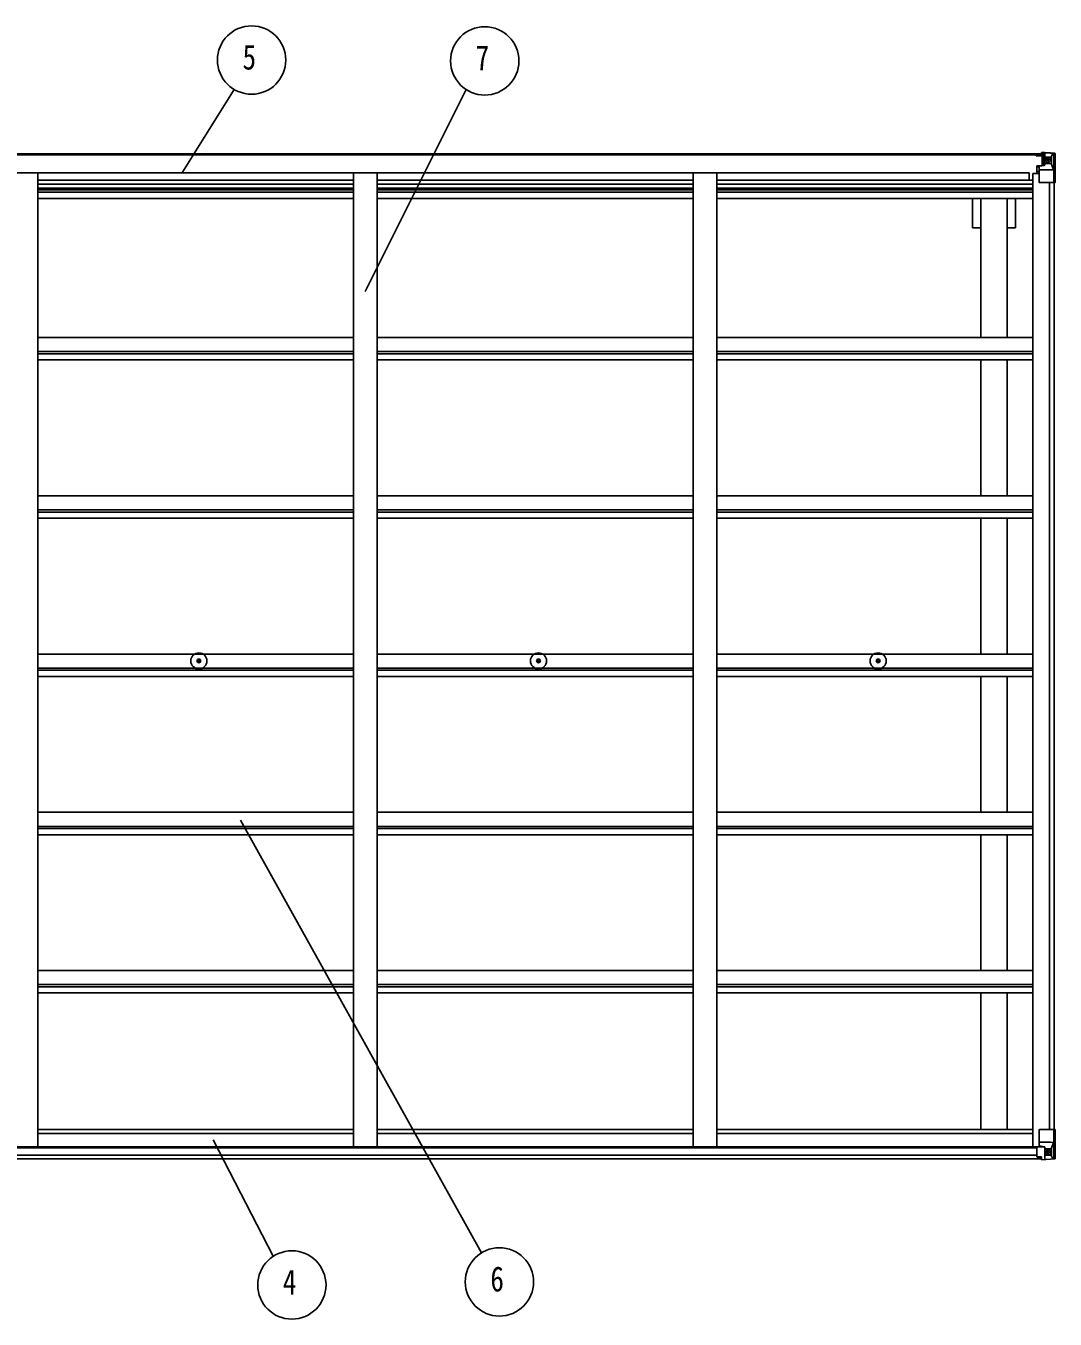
# Model space of a CAD drawing. Units: millimetres, scale not verified. Extents: x -8410 to 8410, y -5940 to 5940.
# Drawn here: x -1065 to 1105, y -662 to 2064 of the extents above; entities that cross this region are included whole.
import ezdxf
from ezdxf.enums import TextEntityAlignment as Align

# ---------------------------------------------------------------- set-up
doc = ezdxf.new("R2010")
doc.units = ezdxf.units.MM
doc.header["$LTSCALE"] = 30
for name, color, linetype in [('0-4_YKK_13', 4, 'Continuous'), ('0-5_YKK_A1', 4, 'Continuous'), ('0-6_YKK_D', 6, 'Continuous')]:
    doc.layers.add(name, color=color, linetype=linetype)
doc.styles.add('ＭＳ ゴシック', font='')
doc.styles.get('ＭＳ ゴシック').set_extended_font_data('MS Gothic')

msp = doc.modelspace()

# ---------------------------------------------------------------- linework, layer by layer
at = {"layer": '0-4_YKK_13'}
for p, q in [((1064.56, 1791.36), (1064.56, 1792.28)), ((1065.56, 1791.36), (1064.56, 1791.36)), ((1064.56, 1791.36), (1064.56, 1789.79)), ((1064.56, 1789.68), (1064.56, 1789.79)), ((1065.56, 1792.28), (1065.56, 1791.36)), ((1070.56, 1791.36), (1065.56, 1791.36)), ((1070.76, 1794.86), (1069.07, 1794.43)), ((1070.56, 1789.75), (1070.56, 1791.36)), ((1070.56, 1789.75), (1080.56, 1789.66)), ((1070.76, 1794.86), (1071.06, 1794.86)), ((1071.06, 1794.86), (1071.06, 1794.43)), ((1072.56, 1791.62), (1080.56, 1791.62)), ((1072.56, 1791.59), (1080.56, 1791.59)), ((1076.06, 1797.06), (1082.56, 1796.66)), ((1076.06, 1796.17), (1076.06, 1797.06)), ((1082.56, 1795.78), (1076.06, 1796.17)), ((1076.06, 1795.66), (1076.06, 1796.17)), ((1076.06, 1795.66), (1076.06, 1795.25)), ((1076.06, 1795.25), (1081.06, 1795.16)), ((1076.06, 1795.25), (1076.06, 1794.43)), ((1077.06, 1769.56), (1077.06, 1789.53)), ((1080.95, 1789.29), (1077.06, 1789.29)), ((1077.06, 1785.66), (1081.06, 1785.66)), ((1077.06, 1777.46), (1081.06, 1777.46)), ((1080.56, 1791.62), (1080.56, 1789.66)), ((1080.56, 1790.59), (1081.06, 1790.59)), ((1080.57, 1789.66), (1080.56, 1789.66)), ((1080.57, 1789.5), (1080.57, 1789.66)), ((1081.06, 1790.95), (1082.56, 1790.95)), ((1081.06, 1787.42), (1082.56, 1787.42)), ((1081.06, 1773.86), (1082.56, 1773.86)), ((1082.56, 1770.56), (1082.56, 1796.66)), ((1082.56, 1796.55), (1094.56, 1795.76)), ((1083.56, 1787.42), (1082.56, 1787.42)), ((1094.56, 1787.42), (1082.56, 1787.42)), ((1094.56, 1773.86), (1082.56, 1773.86)), ((1089.08, 1780.22), (1089.08, 1779.26)), ((1096.89, 1787.36), (1094.56, 1787.42)), ((1094.56, 1773.86), (1096.89, 1773.89)), ((1094.56, 1773.86), (1094.56, 1773.86)), ((1094.65, 1795.76), (1102.58, 1795.28)), ((1096.89, 1773.89), (1096.89, 1787.36)), ((1101.17, 1760.54), (1097.03, 1772.63)), ((1097.75, 1790.87), (1100.48, 1794.54)), ((1101.72, 1794.31), (1101.72, 1794.24)), ((1101.72, 1733.66), (1101.72, 1794.24)), ((1103.62, 1795.37), (1103.62, 1795.37)), ((1103.62, 1795.33), (1103.62, 1795.37)), ((1104.56, 1794.37), (1104.56, 1794.33)), ((1066.06, 1768.53), (1067.06, 1768.54)), ((1066.06, 1752.31), (1066.06, 1768.53)), ((1067.06, 1766.8), (1066.06, 1766.81)), ((1066.06, 1756.66), (1070.56, 1756.66)), ((1071.11, 1768.57), (1067.06, 1768.54)), ((1070.56, 1734.66), (1070.56, 1767.76)), ((1094.56, 1760.33), (1070.56, 1760.33)), ((1081.74, 1770.3), (1071.39, 1768.65)), ((1071.39, 1768.02), (1081.74, 1769.67)), ((1071.39, 1768.65), (1071.39, 1768.02)), ((1081.74, 1769.67), (1081.74, 1770.3)), ((1101.17, 1760.54), (1094.56, 1760.33)), ((1101.72, 1733.66), (1071.56, 1733.66)), ((-702.86, 726), (-701.75, 726.02)), ((-702.86, 725), (-701.75, 724.98)), ((-701.75, 726.02), (-701.24, 726.12)), ((-701.75, 724.98), (-701.24, 724.88)), ((-701.14, 726.64), (-701.24, 726.12)), ((-701.14, 724.36), (-701.24, 724.88)), ((-701.12, 727.75), (-701.14, 726.64)), ((-701.12, 723.26), (-701.14, 724.36)), ((-700.12, 727.75), (-700.1, 726.64)), ((-700.12, 723.26), (-700.1, 724.36)), ((-700.1, 726.64), (-700, 726.12)), ((-700.1, 724.36), (-700, 724.88)), ((-699.48, 726.02), (-700, 726.12)), ((-699.48, 724.98), (-700, 724.88)), ((-698.37, 726), (-699.48, 726.02)), ((-698.37, 725), (-699.48, 724.98)), ((13.14, 726), (14.25, 726.02)), ((13.14, 725), (14.25, 724.98)), ((14.25, 726.02), (14.76, 726.12)), ((14.25, 724.98), (14.76, 724.88)), ((14.86, 726.64), (14.76, 726.12)), ((14.86, 724.36), (14.76, 724.88)), ((14.88, 727.75), (14.86, 726.64)), ((14.88, 723.26), (14.86, 724.36)), ((15.88, 727.75), (15.9, 726.64)), ((15.88, 723.26), (15.9, 724.36)), ((15.9, 726.64), (16, 726.12)), ((15.9, 724.36), (16, 724.88)), ((16.52, 726.02), (16, 726.12)), ((16.52, 724.98), (16, 724.88)), ((17.63, 726), (16.52, 726.02)), ((17.63, 725), (16.52, 724.98)), ((729.14, 726), (730.25, 726.02)), ((729.14, 725), (730.25, 724.98)), ((730.25, 726.02), (730.76, 726.12)), ((730.25, 724.98), (730.76, 724.88)), ((730.86, 726.64), (730.76, 726.12)), ((730.86, 724.36), (730.76, 724.88)), ((730.88, 727.75), (730.86, 726.64)), ((730.88, 723.26), (730.86, 724.36)), ((731.88, 727.75), (731.9, 726.64)), ((731.88, 723.26), (731.9, 724.36)), ((731.9, 726.64), (732, 726.12)), ((731.9, 724.36), (732, 724.88)), ((732.52, 726.02), (732, 726.12)), ((732.52, 724.98), (732, 724.88)), ((733.63, 726), (732.52, 726.02)), ((733.63, 725), (732.52, 724.98)), ((1070.56, -263.32), (1070.56, -296.42)), ((1104.56, -262.32), (1071.56, -262.32)), ((1101.72, -262.32), (1101.72, -322.9)), ((1104.56, -323.03), (1104.56, -262.32)), ((1066.06, -299.47), (1066.06, -319.63)), ((1076.06, -298.53), (1067.06, -298.56)), ((1094.56, -288.99), (1070.56, -288.99)), ((1071.39, -296.67), (1081.74, -298.33)), ((1071.39, -297.31), (1071.39, -296.67)), ((1079.04, -298.53), (1071.39, -297.31)), ((1082.56, -298.53), (1076.06, -298.53)), ((1081.74, -298.33), (1081.74, -298.53)), ((1082.56, -298.53), (1082.56, -325.32)), ((1101.17, -289.2), (1094.56, -288.99)), ((1101.17, -289.2), (1097.03, -301.28)), ((1067.06, -320.34), (1076.06, -320.4)), ((1076.06, -325.71), (1076.06, -319.77)), ((1082.56, -302.52), (1094.56, -302.52)), ((1094.56, -316.07), (1082.56, -316.07)), ((1082.56, -325.2), (1094.56, -324.42)), ((1090.04, -308.88), (1090.04, -307.92)), ((1094.56, -302.52), (1094.56, -302.52)), ((1094.56, -302.52), (1096.89, -302.55)), ((1096.89, -316.02), (1094.56, -316.08)), ((1094.65, -324.41), (1102.58, -323.94)), ((1096.89, -302.55), (1096.89, -316.02)), ((1097.75, -319.53), (1100.48, -323.19)), ((1101.72, -322.97), (1101.72, -322.9)), ((1103.62, -323.98), (1103.62, -324.03))]:
    msp.add_line(p, q, dxfattribs=at)
for points in [[(1070.56, 1789.75), (1070.56, 1789.74), (1064.56, 1789.79)], [(1065.56, 1789.63), (1080.56, 1789.5), (1080.57, 1789.5)], [(1080.56, 1790.59), (1072.56, 1790.59), (1072.56, 1792.28)], [(1076.06, 1795.66), (1081.06, 1795.66), (1081.06, 1770.2)], [(1103.62, 1795.37), (1094.56, 1795.93), (1082.56, 1796.66)], [(1088.12, 1782.14), (1087.16, 1782.14), (1087.16, 1781.18), (1088.12, 1781.18)], [(1090.04, 1783.1), (1090.04, 1784.06), (1089.08, 1784.06), (1089.08, 1783.1)], [(1089.08, 1779.26), (1090.04, 1779.26), (1090.04, 1780.22)], [(1091, 1781.18), (1091.96, 1781.18), (1091.96, 1782.14), (1091, 1782.14)], [(1104.56, 1794.33), (1104.56, 1733.66), (1101.72, 1733.66)], [(1067.06, 1768.54), (1067.06, 1766.8), (1070.56, 1766.79)], [(1066.06, -319.63), (1066.07, -319.73), (1076.06, -319.77)], [(1103.62, -324.03), (1094.56, -324.58), (1076.06, -325.71)], [(1088.12, -309.84), (1087.16, -309.84), (1087.16, -310.8), (1088.12, -310.8)], [(1090.04, -307.92), (1089.08, -307.92), (1089.08, -308.88)], [(1089.08, -311.76), (1089.08, -312.72), (1090.04, -312.72), (1090.04, -311.76)], [(1091, -310.8), (1091.96, -310.8), (1091.96, -309.84), (1091, -309.84)]]:
    msp.add_lwpolyline(points, dxfattribs=at)
for centre, radius in [((1089.56, 1781.66), 5.3), ((-700.62, 725.5), 17), ((15.38, 725.5), 17), ((731.38, 725.5), 17), ((-700.62, 725.5), 4), ((15.38, 725.5), 4), ((731.38, 725.5), 4), ((1089.56, -310.32), 5.3)]:
    msp.add_circle(centre, radius, dxfattribs=at)
for centre, radius, start, end in [((1065.42, 1797.32), 7.69, 263.56574, 271.03001), ((1080.56, 1792.12), 0.5, 270.00309, 0.00198), ((1080.56, 1792.09), 0.5, 269.99891, 359.99891), ((1080.56, 1789.16), 0.5, 359.95536, 89.47105), ((1080.55, 1788.99), 0.513, 358.95293, 88.11972), ((1088.12, 1783.1), 0.96, 270, 0), ((1088.12, 1780.22), 0.96, 0, 90), ((1091, 1783.1), 0.96, 180, 270), ((1091, 1780.22), 0.96, 90, 180), ((1100.44, 1794.37), 1.28, 357.54105, 48.82169), ((1102.41, 1807.98), 12.7, 264.89689, 270.75534), ((1103.56, 1794.37), 0.999, 0.04917, 86.5576), ((1103.56, 1794.37), 1, 359.99921, 86.49983), ((1103.56, 1794.33), 0.999, 0.04917, 86.5576), ((1071.5, 1767.72), 0.937, 96.73234, 177.67791), ((1071.5, 1767.09), 0.937, 96.73234, 177.67791), ((1081.63, 1771.23), 0.937, 276.73234, 357.67791), ((1081.63, 1770.6), 0.937, 276.73234, 357.67791), ((1071.56, 1734.66), 1, 180, 270), ((-700.62, 725.5), 2.3, 167.44414, 192.55586), ((-700.62, 725.5), 2.3, 77.44414, 102.55586), ((-700.62, 725.5), 2.3, 257.44414, 282.55586), ((-700.62, 725.5), 2.3, 347.44414, 12.55586), ((15.38, 725.5), 2.3, 167.44414, 192.55586), ((15.38, 725.5), 2.3, 77.44414, 102.55586), ((15.38, 725.5), 2.3, 257.44414, 282.55586), ((15.38, 725.5), 2.3, 347.44414, 12.55586), ((731.38, 725.5), 2.3, 167.44414, 192.55586), ((731.38, 725.5), 2.3, 77.44414, 102.55586), ((731.38, 725.5), 2.3, 257.44414, 282.55586), ((731.38, 725.5), 2.3, 347.44414, 12.55586), ((1071.56, -263.32), 1, 90, 180), ((1071.5, -295.74), 0.937, 182.32209, 263.26766), ((1071.5, -296.38), 0.937, 182.32209, 263.26766), ((1081.63, -299.26), 0.937, 50.93398, 83.26766), ((1088.12, -308.88), 0.96, 270, 0), ((1088.12, -311.76), 0.96, 0, 90), ((1091, -308.88), 0.96, 180, 270), ((1091, -311.76), 0.96, 90, 180), ((1100.44, -323.03), 1.28, 311.17831, 2.45895), ((1102.41, -336.64), 12.7, 89.24466, 95.10311), ((1103.56, -322.99), 0.999, 273.4424, 359.95083), ((1103.56, -323.03), 0.999, 273.4424, 359.95083), ((1103.56, -323.03), 1, 273.50017, 0.00079)]:
    msp.add_arc(centre, radius, start, end, dxfattribs=at)
for centre, major_axis, ratio, start_param, end_param in [((1176.31, 1787.42), (-81.75, 0), 0.061163, 6.2824128, 6.2831853), ((1099.77, 1787.28), (-0.03, 5), 0.573921, 0.7672717, 1.551125), ((1098.3, 1773.91), (0, 3), 0.468246, 1.5772882, 2.0127935), ((1101.43, 1792.35), (0.02, 3), 0.466854, 0.125683, 0.7596956), ((1101.62, 1795.45), (-2, 0.12), 0.060933, 2.0712557, 3.1453404), ((902.62, 1807.68), (-201, 12.36), 0.060933, 3.1453404, 3.145839), ((1100.45, 1762.89), (-0.85, 2.32), 0.403757, 3.0087805, 3.9744392), ((1067.06, -299.47), (-1, -0.021), 0.906239, 4.6936843, 6.2644806), ((1100.45, -291.55), (-0.85, -2.32), 0.403757, 2.3087461, 3.2744049), ((1067.06, -319.63), (-1, 0.012), 0.707053, 0.1587743, 1.5795216), ((1176.31, -316.07), (-81.75, 0), 0.061163, 0, 0.0007725), ((1099.76, -315.94), (-0.03, -5), 0.573921, 4.7320603, 5.5159136), ((1098.3, -302.57), (0, -3), 0.468246, 4.2703918, 4.7058971), ((1101.43, -321.01), (0.02, -3), 0.466854, 5.5234897, 6.1575023), ((1101.62, -324.11), (-2, -0.12), 0.060933, 3.1378449, 4.2119296), ((902.62, -336.34), (-201, -12.36), 0.060933, 3.1373463, 3.1378449)]:
    msp.add_ellipse(centre, major_axis=major_axis, ratio=ratio, start_param=start_param, end_param=end_param, dxfattribs=at)
at = {"layer": '0-5_YKK_A1'}
for p, q in [((-1779.94, 1794.43), (1081.06, 1794.43)), ((-1779.94, 1792.28), (1081.06, 1792.28)), ((-1748.94, 1754.15), (1050.06, 1754.15)), ((-1040.44, 1754.13), (-1040.44, -298.34)), ((-374.44, 1754.13), (-374.44, -298.34)), ((-324.44, 1754.13), (-324.44, -298.34)), ((341.56, 1754.13), (341.56, -298.34)), ((391.56, 1754.13), (391.56, -298.34)), ((1050.06, 1738.63), (1050.06, 1754.15)), ((1057.56, 1752.31), (1057.56, -298.34)), ((1057.56, 1752.31), (1070.56, 1752.31)), ((-1040.44, 1738.63), (-374.44, 1738.63)), ((-1040.44, 1730.24), (-374.44, 1730.24)), ((-1040.44, 1722.04), (-374.44, 1722.04)), ((-1040.44, 1718.11), (-374.44, 1718.11)), ((-324.44, 1738.63), (341.56, 1738.63)), ((-324.44, 1730.24), (341.56, 1730.24)), ((-324.44, 1722.04), (341.56, 1722.04)), ((-324.44, 1718.11), (341.56, 1718.11)), ((391.56, 1738.63), (1057.56, 1738.63)), ((391.56, 1730.24), (1057.56, 1730.24)), ((391.56, 1722.04), (1057.56, 1722.04)), ((391.56, 1718.11), (1057.56, 1718.11)), ((1092.86, 1733.66), (1092.86, -262.32)), ((1102.56, 1733.66), (1102.56, -262.32)), ((-1040.44, 1713.03), (-374.44, 1713.03)), ((-1040.44, 1700.02), (-374.44, 1700.02)), ((-324.44, 1713.03), (341.56, 1713.03)), ((-324.44, 1700.02), (341.56, 1700.02)), ((391.56, 1713.03), (1057.56, 1713.03)), ((391.56, 1700.02), (1057.56, 1700.02)), ((930.36, 1638.43), (930.36, 1700.02)), ((948.06, 1407.01), (948.06, 1700.02)), ((1003.06, 1407.01), (1003.06, 1700.02)), ((1020.76, 1638.43), (1020.76, 1700.02)), ((948.06, 1638.43), (930.36, 1638.43)), ((1020.76, 1638.43), (1003.06, 1638.43)), ((-1040.41, 1407.01), (-374.44, 1407.01)), ((-324.41, 1407.01), (341.56, 1407.01)), ((391.59, 1407.01), (1057.56, 1407.01)), ((-1040.41, 1377.28), (-374.44, 1377.28)), ((-1040.41, 1372.73), (-374.44, 1372.73)), ((-324.41, 1377.28), (341.56, 1377.28)), ((-324.41, 1372.73), (341.56, 1372.73)), ((391.59, 1377.28), (1057.56, 1377.28)), ((391.59, 1372.73), (1057.56, 1372.73)), ((-1040.41, 1359.72), (-374.44, 1359.72)), ((-324.41, 1359.72), (341.56, 1359.72)), ((391.59, 1359.72), (1057.56, 1359.72)), ((948.06, 1073.52), (948.06, 1359.72)), ((1003.06, 1073.52), (1003.06, 1359.72)), ((-1040.44, 1073.52), (-374.47, 1073.52)), ((-324.44, 1073.52), (341.53, 1073.52)), ((391.56, 1073.52), (1057.53, 1073.52)), ((-1040.44, 1043.79), (-374.47, 1043.79)), ((-1040.44, 1039.24), (-374.47, 1039.24)), ((-324.44, 1043.79), (341.53, 1043.79)), ((-324.44, 1039.24), (341.53, 1039.24)), ((391.56, 1043.79), (1057.53, 1043.79)), ((391.56, 1039.24), (1057.53, 1039.24)), ((-1040.44, 1026.23), (-374.47, 1026.23)), ((-324.44, 1026.23), (341.53, 1026.23)), ((391.56, 1026.23), (1057.53, 1026.23)), ((948.06, 740.02), (948.06, 1026.23)), ((1003.06, 740.02), (1003.06, 1026.23)), ((-1040.41, 740.02), (-374.44, 740.02)), ((-324.41, 740.02), (341.56, 740.02)), ((391.59, 740.02), (1057.56, 740.02)), ((-1040.41, 710.29), (-374.44, 710.29)), ((-324.41, 710.29), (341.56, 710.29)), ((391.59, 710.29), (1057.56, 710.29)), ((-1040.41, 705.74), (-374.44, 705.74)), ((-1040.41, 692.73), (-374.44, 692.73)), ((-324.41, 705.74), (341.56, 705.74)), ((-324.41, 692.73), (341.56, 692.73)), ((391.59, 705.74), (1057.56, 705.74)), ((391.59, 692.73), (1057.56, 692.73)), ((948.06, 406.53), (948.06, 692.73)), ((1003.06, 406.53), (1003.06, 692.73)), ((-1040.41, 406.53), (-374.44, 406.53)), ((-324.41, 406.53), (341.56, 406.53)), ((391.59, 406.53), (1057.56, 406.53)), ((-1040.41, 376.79), (-374.44, 376.79)), ((-1040.41, 372.24), (-374.44, 372.24)), ((-1040.41, 359.23), (-374.44, 359.23)), ((-324.41, 376.79), (341.56, 376.79)), ((-324.41, 372.24), (341.56, 372.24)), ((-324.41, 359.23), (341.56, 359.23)), ((391.59, 376.79), (1057.56, 376.79)), ((391.59, 372.24), (1057.56, 372.24)), ((391.59, 359.23), (1057.56, 359.23)), ((948.06, 73.03), (948.06, 359.23)), ((1003.06, 73.03), (1003.06, 359.23)), ((-1040.44, 73.03), (-374.47, 73.03)), ((-324.44, 73.03), (341.53, 73.03)), ((391.56, 73.03), (1057.53, 73.03)), ((-1040.44, 43.29), (-374.47, 43.29)), ((-1040.44, 38.75), (-374.47, 38.75)), ((-324.44, 43.29), (341.53, 43.29)), ((-324.44, 38.75), (341.53, 38.75)), ((391.56, 43.29), (1057.53, 43.29)), ((391.56, 38.75), (1057.53, 38.75)), ((-1040.44, 25.73), (-374.47, 25.73)), ((-324.44, 25.73), (341.53, 25.73)), ((391.56, 25.73), (1057.53, 25.73)), ((948.06, -262.17), (948.06, 25.73)), ((1003.06, -262.17), (1003.06, 25.73)), ((-1040.44, -262.17), (-374.44, -262.17)), ((-1040.44, -270.51), (-374.44, -270.51)), ((-324.44, -262.17), (341.56, -262.17)), ((-324.44, -270.51), (341.56, -270.51)), ((391.56, -262.17), (1057.56, -262.17)), ((391.56, -270.51), (1057.56, -270.51)), ((-1776.7, -298.34), (1077.83, -298.34)), ((-1774.94, -324.11), (1076.06, -324.11)), ((-1764.94, -300.6), (1066.06, -300.6)), ((-1764.94, -316.22), (1066.06, -316.22))]:
    msp.add_line(p, q, dxfattribs=at)
at = {"layer": '0-6_YKK_D'}
for p, q in [((-735.23, 1755.68), (-626.02, 1929.74)), ((-350.27, 1504), (-137.32, 1929.66)), ((-613.16, 389.78), (-104.56, -521.69)), ((-670.88, -283.76), (-543.71, -529.16))]:
    msp.add_line(p, q, dxfattribs=at)
for centre in [(-589.49, 1991.78), (-98.04, 1990), (-504.64, -589.64), (-67.01, -583.12)]:
    msp.add_circle(centre, 72, dxfattribs=at)

# ---------------------------------------------------------------- texts
at = {"layer": '0-6_YKK_D', "style": 'ＭＳ ゴシック', "width": 0.8}
for s, p in [('5', (-608.69, 1955.78)), ('7', (-117.24, 1954)), ('4', (-523.84, -625.64)), ('6', (-86.21, -619.12))]:
    msp.add_text(s, height=52.79, dxfattribs=at).set_placement(p, align=Align.BOTTOM_LEFT)

doc.saveas('drawing.dxf')
